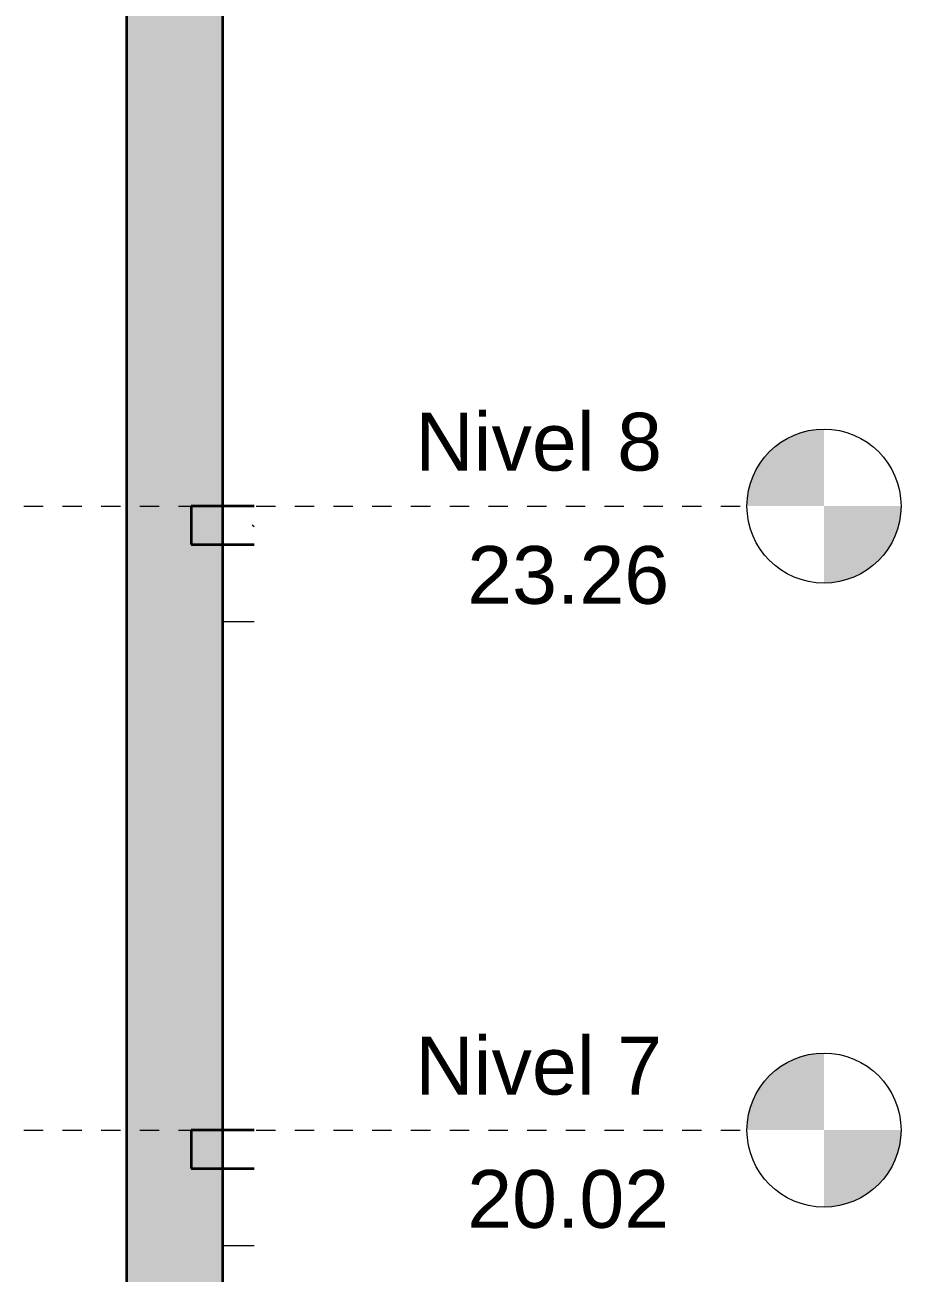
# Model space of a CAD drawing. Header units: metres. Extents: x -144 to 1000, y -717 to 29.
# Drawn here: x 350.29 to 354.81, y -629.24 to -622.8 of the extents above; entities that cross this region are included whole.
import ezdxf

# ---------------------------------------------------------------- set-up
doc = ezdxf.new("R2010")
doc.units = ezdxf.units.M
doc.linetypes.add('Punto 1 mm', pattern=[0.075, 0, -0.075])
for name, color, linetype, lineweight in [('A-FLOR', 2, 'Continuous', 9), ('A-FLOR-LEVL', 51, 'Continuous', 9), ('A-FLOR-PATT', 8, 'Continuous', 50), ('I-FURN', 2, 'Continuous', 9), ('S-BEAM', 1, 'Continuous', 9), ('S-COLS', 7, 'Continuous', 9)]:
    doc.layers.add(name, color=color, linetype=linetype, lineweight=lineweight)
doc.styles.add('Arial', font='arial.ttf', dxfattribs={"height": 0.433594})

msp = doc.modelspace()

# ---------------------------------------------------------------- hatches: boundary and pattern name
at = {"layer": 'A-FLOR-LEVL'}
h = msp.add_hatch(color=256, dxfattribs=at)
edge = h.paths.add_edge_path()
edge.add_line((354.4161, -625.2803), (354.0184, -625.2803))
edge.add_arc((354.4161, -625.2803), 0.3977, 90, 180, ccw=False)
edge.add_line((354.4161, -624.8826), (354.4161, -625.2803))
h = msp.add_hatch(color=256, dxfattribs=at)
edge = h.paths.add_edge_path()
edge.add_line((354.4161, -625.6781), (354.4161, -625.2803))
edge.add_line((354.4161, -625.2803), (354.8138, -625.2803))
edge.add_arc((354.4161, -625.2803), 0.3977, 270, 360, ccw=False)
h = msp.add_hatch(color=256, dxfattribs=at)
edge = h.paths.add_edge_path()
edge.add_line((354.4161, -628.5019), (354.0184, -628.5019))
edge.add_arc((354.4161, -628.5019), 0.3977, 90, 180, ccw=False)
edge.add_line((354.4161, -628.1042), (354.4161, -628.5019))
h = msp.add_hatch(color=256, dxfattribs=at)
edge = h.paths.add_edge_path()
edge.add_line((354.4161, -628.8996), (354.4161, -628.5019))
edge.add_line((354.4161, -628.5019), (354.8138, -628.5019))
edge.add_arc((354.4161, -628.5019), 0.3977, 270, 360, ccw=False)
at = {"layer": 'S-COLS', "true_color": 0x414141}
msp.add_hatch(color=250, dxfattribs=at).paths.add_polyline_path([(350.8142, -652.1865), (351.3113, -652.1865), (351.3113, -602.7802), (350.8142, -602.7802), (350.8142, -650.8985)])

# ---------------------------------------------------------------- linework, layer by layer
at = {"layer": 'A-FLOR', "lineweight": 35}
for p, q in [((351.4738, -625.2803), (351.1475, -625.2803)), ((351.1475, -625.2803), (351.1475, -625.4792)), ((351.1475, -625.4792), (351.4738, -625.4792)), ((351.4738, -628.5019), (351.1475, -628.5019)), ((351.1475, -628.5019), (351.1475, -628.7008)), ((351.1475, -628.7008), (351.4738, -628.7008))]:
    msp.add_line(p, q, dxfattribs=at)
at = {"layer": 'A-FLOR-LEVL', "color": 251, "linetype": 'Punto 1 mm', "true_color": 0x6c6c6c}
for p, q in [((347.4833, -625.2803), (354.0184, -625.2803)), ((347.4833, -628.5019), (354.0184, -628.5019))]:
    msp.add_line(p, q, dxfattribs=at)
at = {"layer": 'A-FLOR-LEVL'}
for centre in [(354.4161, -625.2803), (354.4161, -628.5019)]:
    msp.add_circle(centre, 0.3977, dxfattribs=at)
at = {"layer": 'A-FLOR-PATT', "color": 8, "lineweight": 5, "true_color": 0x828282}
msp.add_line((351.4633, -625.3762), (351.4738, -625.3859), dxfattribs=at)
at = {"layer": 'I-FURN'}
msp.add_line((351.2915, -625.2803), (351.4738, -625.2803), dxfattribs=at)
at = {"layer": 'S-BEAM'}
for p, q in [((351.3124, -625.8769), (351.3124, -625.4792)), ((351.3124, -625.8769), (351.4738, -625.8769)), ((351.3124, -629.0985), (351.3124, -628.7008)), ((351.3124, -629.0985), (351.4738, -629.0985))]:
    msp.add_line(p, q, dxfattribs=at)
at = {"layer": 'S-COLS', "lineweight": 35}
for p, q in [((350.8142, -602.7802), (350.8142, -652.1865)), ((351.3113, -652.1865), (351.3113, -602.7802))]:
    msp.add_line(p, q, dxfattribs=at)

# ---------------------------------------------------------------- texts
at = {"layer": 'A-FLOR-LEVL', "style": 'Arial'}
for s, p in [('Nivel 8', (352.306, -625.097)), ('23.26', (352.5739, -625.7849)), ('Nivel 7', (352.306, -628.3186)), ('20.02', (352.5739, -629.0065))]:
    msp.add_text(s, height=0.29829, dxfattribs=at).set_placement(p)

doc.saveas('drawing.dxf')
